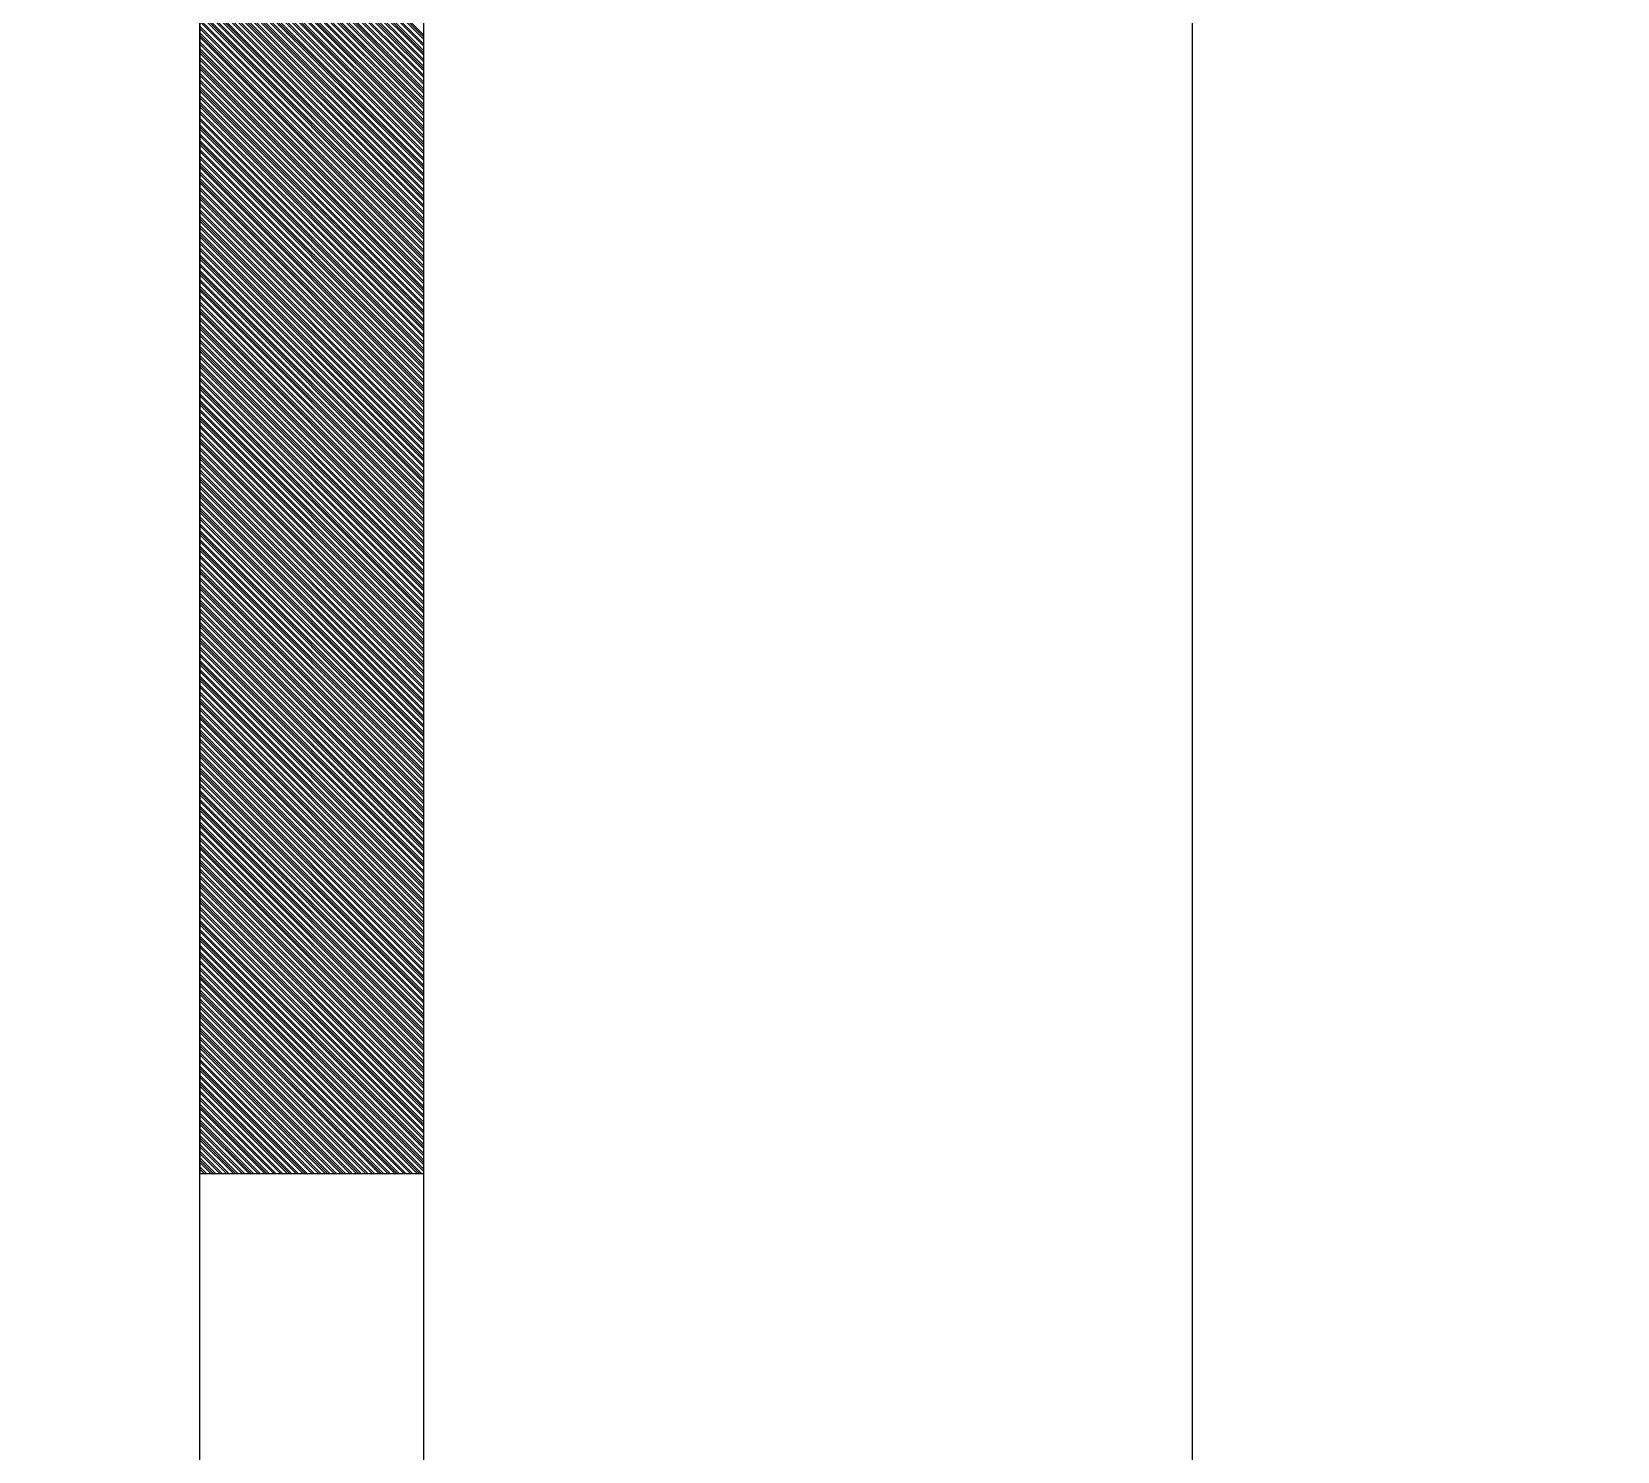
# Model space of a CAD drawing. Extents: x 748454 to 749044, y 4315881 to 4316908.
# Drawn here: x 748692.92 to 748699.99, y 4316809.77 to 4316816.11 of the extents above; entities that cross this region are included whole.
import ezdxf

# ---------------------------------------------------------------- set-up
doc = ezdxf.new("R2010")
doc.units = 0
doc.layers.get('0').update_dxf_attribs({"linetype": 'CONTINUOUS'})

msp = doc.modelspace()

# ---------------------------------------------------------------- linework, layer by layer
at = {"color": 0, "linetype": 'CONTINUOUS'}
for p, q in [((748693.67, 4316781.01), (748693.67, 4316881.01)), ((748693.67, 4316781.01), (748693.67, 4316881.01)), ((748694.67, 4316781.01), (748694.67, 4316881.01)), ((748694.67, 4316781.01), (748694.67, 4316881.01)), ((748694.67, 4316816.09), (748693.67, 4316817.09)), ((748694.67, 4316816.09), (748693.67, 4316817.09)), ((748694.67, 4316816.08), (748693.67, 4316817.08)), ((748694.67, 4316816.08), (748693.67, 4316817.08)), ((748694.67, 4316816.07), (748693.67, 4316817.07)), ((748694.67, 4316816.07), (748693.67, 4316817.07)), ((748694.67, 4316816.05), (748693.67, 4316817.05)), ((748694.67, 4316816.05), (748693.67, 4316817.05)), ((748694.67, 4316816.04), (748693.67, 4316817.04)), ((748694.67, 4316816.04), (748693.67, 4316817.04)), ((748694.67, 4316816.02), (748693.67, 4316817.02)), ((748694.67, 4316816.02), (748693.67, 4316817.02)), ((748694.67, 4316816.01), (748693.67, 4316817.01)), ((748694.67, 4316816.01), (748693.67, 4316817.01)), ((748694.67, 4316816), (748693.67, 4316817)), ((748694.67, 4316816), (748693.67, 4316817)), ((748694.67, 4316815.98), (748693.67, 4316816.98)), ((748694.67, 4316815.98), (748693.67, 4316816.98)), ((748694.67, 4316815.97), (748693.67, 4316816.97)), ((748694.67, 4316815.97), (748693.67, 4316816.97)), ((748694.67, 4316815.95), (748693.67, 4316816.95)), ((748694.67, 4316815.95), (748693.67, 4316816.95)), ((748694.67, 4316815.94), (748693.67, 4316816.94)), ((748694.67, 4316815.94), (748693.67, 4316816.94)), ((748694.67, 4316815.93), (748693.67, 4316816.93)), ((748694.67, 4316815.93), (748693.67, 4316816.93)), ((748694.67, 4316815.91), (748693.67, 4316816.91)), ((748694.67, 4316815.91), (748693.67, 4316816.91)), ((748694.67, 4316815.9), (748693.67, 4316816.9)), ((748694.67, 4316815.9), (748693.67, 4316816.9)), ((748694.67, 4316815.88), (748693.67, 4316816.88)), ((748694.67, 4316815.88), (748693.67, 4316816.88)), ((748694.67, 4316815.87), (748693.67, 4316816.87)), ((748694.67, 4316815.87), (748693.67, 4316816.87)), ((748694.67, 4316815.85), (748693.67, 4316816.85)), ((748694.67, 4316815.85), (748693.67, 4316816.85)), ((748694.67, 4316815.84), (748693.67, 4316816.84)), ((748694.67, 4316815.84), (748693.67, 4316816.84)), ((748694.67, 4316815.83), (748693.67, 4316816.83)), ((748694.67, 4316815.83), (748693.67, 4316816.83)), ((748694.67, 4316815.81), (748693.67, 4316816.81)), ((748694.67, 4316815.81), (748693.67, 4316816.81)), ((748694.67, 4316815.8), (748693.67, 4316816.8)), ((748694.67, 4316815.8), (748693.67, 4316816.8)), ((748694.67, 4316815.78), (748693.67, 4316816.78)), ((748694.67, 4316815.78), (748693.67, 4316816.78)), ((748694.67, 4316815.77), (748693.67, 4316816.77)), ((748694.67, 4316815.77), (748693.67, 4316816.77)), ((748694.67, 4316815.76), (748693.67, 4316816.76)), ((748694.67, 4316815.76), (748693.67, 4316816.76)), ((748694.67, 4316815.74), (748693.67, 4316816.74)), ((748694.67, 4316815.74), (748693.67, 4316816.74)), ((748694.67, 4316815.73), (748693.67, 4316816.73)), ((748694.67, 4316815.73), (748693.67, 4316816.73)), ((748694.67, 4316815.71), (748693.67, 4316816.71)), ((748694.67, 4316815.71), (748693.67, 4316816.71)), ((748694.67, 4316815.7), (748693.67, 4316816.7)), ((748694.67, 4316815.7), (748693.67, 4316816.7)), ((748694.67, 4316815.68), (748693.67, 4316816.68)), ((748694.67, 4316815.68), (748693.67, 4316816.68)), ((748694.67, 4316815.67), (748693.67, 4316816.67)), ((748694.67, 4316815.67), (748693.67, 4316816.67)), ((748694.67, 4316815.66), (748693.67, 4316816.66)), ((748694.67, 4316815.66), (748693.67, 4316816.66)), ((748694.67, 4316815.64), (748693.67, 4316816.64)), ((748694.67, 4316815.64), (748693.67, 4316816.64)), ((748694.67, 4316815.63), (748693.67, 4316816.63)), ((748694.67, 4316815.63), (748693.67, 4316816.63)), ((748694.67, 4316815.61), (748693.67, 4316816.61)), ((748694.67, 4316815.61), (748693.67, 4316816.61)), ((748694.67, 4316815.6), (748693.67, 4316816.6)), ((748694.67, 4316815.6), (748693.67, 4316816.6)), ((748694.67, 4316815.59), (748693.67, 4316816.59)), ((748694.67, 4316815.59), (748693.67, 4316816.59)), ((748694.67, 4316815.57), (748693.67, 4316816.57)), ((748694.67, 4316815.57), (748693.67, 4316816.57)), ((748694.67, 4316815.56), (748693.67, 4316816.56)), ((748694.67, 4316815.56), (748693.67, 4316816.56)), ((748694.67, 4316815.54), (748693.67, 4316816.54)), ((748694.67, 4316815.54), (748693.67, 4316816.54)), ((748694.67, 4316815.53), (748693.67, 4316816.53)), ((748694.67, 4316815.53), (748693.67, 4316816.53)), ((748694.67, 4316815.51), (748693.67, 4316816.51)), ((748694.67, 4316815.51), (748693.67, 4316816.51)), ((748694.67, 4316815.5), (748693.67, 4316816.5)), ((748694.67, 4316815.5), (748693.67, 4316816.5)), ((748694.67, 4316815.49), (748693.67, 4316816.49)), ((748694.67, 4316815.49), (748693.67, 4316816.49)), ((748694.67, 4316815.47), (748693.67, 4316816.47)), ((748694.67, 4316815.47), (748693.67, 4316816.47)), ((748694.67, 4316815.46), (748693.67, 4316816.46)), ((748694.67, 4316815.46), (748693.67, 4316816.46)), ((748694.67, 4316815.44), (748693.67, 4316816.44)), ((748694.67, 4316815.44), (748693.67, 4316816.44)), ((748694.67, 4316815.43), (748693.67, 4316816.43)), ((748694.67, 4316815.43), (748693.67, 4316816.43)), ((748694.67, 4316815.42), (748693.67, 4316816.42)), ((748694.67, 4316815.42), (748693.67, 4316816.42)), ((748694.67, 4316815.4), (748693.67, 4316816.4)), ((748694.67, 4316815.4), (748693.67, 4316816.4)), ((748694.67, 4316815.39), (748693.67, 4316816.39)), ((748694.67, 4316815.39), (748693.67, 4316816.39)), ((748694.67, 4316815.37), (748693.67, 4316816.37)), ((748694.67, 4316815.37), (748693.67, 4316816.37)), ((748694.67, 4316815.36), (748693.67, 4316816.36)), ((748694.67, 4316815.36), (748693.67, 4316816.36)), ((748694.67, 4316815.35), (748693.67, 4316816.35)), ((748694.67, 4316815.35), (748693.67, 4316816.35)), ((748694.67, 4316815.33), (748693.67, 4316816.33)), ((748694.67, 4316815.33), (748693.67, 4316816.33)), ((748694.67, 4316815.32), (748693.67, 4316816.32)), ((748694.67, 4316815.32), (748693.67, 4316816.32)), ((748694.67, 4316815.3), (748693.67, 4316816.3)), ((748694.67, 4316815.3), (748693.67, 4316816.3)), ((748694.67, 4316815.29), (748693.67, 4316816.29)), ((748694.67, 4316815.29), (748693.67, 4316816.29)), ((748694.67, 4316815.27), (748693.67, 4316816.27)), ((748694.67, 4316815.27), (748693.67, 4316816.27)), ((748694.67, 4316815.26), (748693.67, 4316816.26)), ((748694.67, 4316815.26), (748693.67, 4316816.26)), ((748694.67, 4316815.25), (748693.67, 4316816.25)), ((748694.67, 4316815.25), (748693.67, 4316816.25)), ((748694.67, 4316815.23), (748693.67, 4316816.23)), ((748694.67, 4316815.23), (748693.67, 4316816.23)), ((748694.67, 4316815.22), (748693.67, 4316816.22)), ((748694.67, 4316815.22), (748693.67, 4316816.22)), ((748694.67, 4316815.2), (748693.67, 4316816.2)), ((748694.67, 4316815.2), (748693.67, 4316816.2)), ((748694.67, 4316815.19), (748693.67, 4316816.19)), ((748694.67, 4316815.19), (748693.67, 4316816.19)), ((748694.67, 4316815.18), (748693.67, 4316816.18)), ((748694.67, 4316815.18), (748693.67, 4316816.18)), ((748694.67, 4316815.16), (748693.67, 4316816.16)), ((748694.67, 4316815.16), (748693.67, 4316816.16)), ((748694.67, 4316815.15), (748693.67, 4316816.15)), ((748694.67, 4316815.15), (748693.67, 4316816.15)), ((748694.67, 4316815.13), (748693.67, 4316816.13)), ((748694.67, 4316815.13), (748693.67, 4316816.13)), ((748694.67, 4316815.12), (748693.67, 4316816.12)), ((748694.67, 4316815.12), (748693.67, 4316816.12)), ((748694.67, 4316815.1), (748693.67, 4316816.1)), ((748694.67, 4316815.1), (748693.67, 4316816.1)), ((748694.67, 4316815.09), (748693.67, 4316816.09)), ((748694.67, 4316815.09), (748693.67, 4316816.09)), ((748694.67, 4316815.08), (748693.67, 4316816.08)), ((748694.67, 4316815.08), (748693.67, 4316816.08)), ((748694.67, 4316815.06), (748693.67, 4316816.06)), ((748694.67, 4316815.06), (748693.67, 4316816.06)), ((748694.67, 4316815.05), (748693.67, 4316816.05)), ((748694.67, 4316815.05), (748693.67, 4316816.05)), ((748694.67, 4316815.03), (748693.67, 4316816.03)), ((748694.67, 4316815.03), (748693.67, 4316816.03)), ((748694.67, 4316815.02), (748693.67, 4316816.02)), ((748694.67, 4316815.02), (748693.67, 4316816.02)), ((748694.67, 4316815.01), (748693.67, 4316816.01)), ((748694.67, 4316815.01), (748693.67, 4316816.01)), ((748694.67, 4316814.99), (748693.67, 4316815.99)), ((748694.67, 4316814.99), (748693.67, 4316815.99)), ((748694.67, 4316814.98), (748693.67, 4316815.98)), ((748694.67, 4316814.98), (748693.67, 4316815.98)), ((748694.67, 4316814.96), (748693.67, 4316815.96)), ((748694.67, 4316814.96), (748693.67, 4316815.96)), ((748694.67, 4316814.95), (748693.67, 4316815.95)), ((748694.67, 4316814.95), (748693.67, 4316815.95)), ((748694.67, 4316814.94), (748693.67, 4316815.94)), ((748694.67, 4316814.94), (748693.67, 4316815.94)), ((748694.67, 4316814.92), (748693.67, 4316815.92)), ((748694.67, 4316814.92), (748693.67, 4316815.92)), ((748694.67, 4316814.91), (748693.67, 4316815.91)), ((748694.67, 4316814.91), (748693.67, 4316815.91)), ((748694.67, 4316814.89), (748693.67, 4316815.89)), ((748694.67, 4316814.89), (748693.67, 4316815.89)), ((748694.67, 4316814.88), (748693.67, 4316815.88)), ((748694.67, 4316814.88), (748693.67, 4316815.88)), ((748694.67, 4316814.86), (748693.67, 4316815.86)), ((748694.67, 4316814.86), (748693.67, 4316815.86)), ((748694.67, 4316814.85), (748693.67, 4316815.85)), ((748694.67, 4316814.85), (748693.67, 4316815.85)), ((748694.67, 4316814.84), (748693.67, 4316815.84)), ((748694.67, 4316814.84), (748693.67, 4316815.84)), ((748694.67, 4316814.82), (748693.67, 4316815.82)), ((748694.67, 4316814.82), (748693.67, 4316815.82)), ((748694.67, 4316814.81), (748693.67, 4316815.81)), ((748694.67, 4316814.81), (748693.67, 4316815.81)), ((748694.67, 4316814.79), (748693.67, 4316815.79)), ((748694.67, 4316814.79), (748693.67, 4316815.79)), ((748694.67, 4316814.78), (748693.67, 4316815.78)), ((748694.67, 4316814.78), (748693.67, 4316815.78)), ((748694.67, 4316814.77), (748693.67, 4316815.77)), ((748694.67, 4316814.77), (748693.67, 4316815.77)), ((748694.67, 4316814.75), (748693.67, 4316815.75)), ((748694.67, 4316814.75), (748693.67, 4316815.75)), ((748694.67, 4316814.74), (748693.67, 4316815.74)), ((748694.67, 4316814.74), (748693.67, 4316815.74)), ((748694.67, 4316814.72), (748693.67, 4316815.72)), ((748694.67, 4316814.72), (748693.67, 4316815.72)), ((748694.67, 4316814.71), (748693.67, 4316815.71)), ((748694.67, 4316814.71), (748693.67, 4316815.71)), ((748694.67, 4316814.69), (748693.67, 4316815.69)), ((748694.67, 4316814.69), (748693.67, 4316815.69)), ((748694.67, 4316814.68), (748693.67, 4316815.68)), ((748694.67, 4316814.68), (748693.67, 4316815.68)), ((748694.67, 4316814.67), (748693.67, 4316815.67)), ((748694.67, 4316814.67), (748693.67, 4316815.67)), ((748694.67, 4316814.65), (748693.67, 4316815.65)), ((748694.67, 4316814.65), (748693.67, 4316815.65)), ((748694.67, 4316814.64), (748693.67, 4316815.64)), ((748694.67, 4316814.64), (748693.67, 4316815.64)), ((748694.67, 4316814.62), (748693.67, 4316815.62)), ((748694.67, 4316814.62), (748693.67, 4316815.62)), ((748694.67, 4316814.61), (748693.67, 4316815.61)), ((748694.67, 4316814.61), (748693.67, 4316815.61)), ((748694.67, 4316814.6), (748693.67, 4316815.6)), ((748694.67, 4316814.6), (748693.67, 4316815.6)), ((748694.67, 4316814.58), (748693.67, 4316815.58)), ((748694.67, 4316814.58), (748693.67, 4316815.58)), ((748694.67, 4316814.57), (748693.67, 4316815.57)), ((748694.67, 4316814.57), (748693.67, 4316815.57)), ((748694.67, 4316814.55), (748693.67, 4316815.55)), ((748694.67, 4316814.55), (748693.67, 4316815.55)), ((748694.67, 4316814.54), (748693.67, 4316815.54)), ((748694.67, 4316814.54), (748693.67, 4316815.54)), ((748694.67, 4316814.52), (748693.67, 4316815.52)), ((748694.67, 4316814.52), (748693.67, 4316815.52)), ((748694.67, 4316814.51), (748693.67, 4316815.51)), ((748694.67, 4316814.51), (748693.67, 4316815.51)), ((748694.67, 4316814.5), (748693.67, 4316815.5)), ((748694.67, 4316814.5), (748693.67, 4316815.5)), ((748694.67, 4316814.48), (748693.67, 4316815.48)), ((748694.67, 4316814.48), (748693.67, 4316815.48)), ((748694.67, 4316814.47), (748693.67, 4316815.47)), ((748694.67, 4316814.47), (748693.67, 4316815.47)), ((748694.67, 4316814.45), (748693.67, 4316815.45)), ((748694.67, 4316814.45), (748693.67, 4316815.45)), ((748694.67, 4316814.44), (748693.67, 4316815.44)), ((748694.67, 4316814.44), (748693.67, 4316815.44)), ((748694.67, 4316814.43), (748693.67, 4316815.43)), ((748694.67, 4316814.43), (748693.67, 4316815.43)), ((748694.67, 4316814.41), (748693.67, 4316815.41)), ((748694.67, 4316814.41), (748693.67, 4316815.41)), ((748694.67, 4316814.4), (748693.67, 4316815.4)), ((748694.67, 4316814.4), (748693.67, 4316815.4)), ((748694.67, 4316814.38), (748693.67, 4316815.38)), ((748694.67, 4316814.38), (748693.67, 4316815.38)), ((748694.67, 4316814.37), (748693.67, 4316815.37)), ((748694.67, 4316814.37), (748693.67, 4316815.37)), ((748694.67, 4316814.36), (748693.67, 4316815.36)), ((748694.67, 4316814.36), (748693.67, 4316815.36)), ((748694.67, 4316814.34), (748693.67, 4316815.34)), ((748694.67, 4316814.34), (748693.67, 4316815.34)), ((748694.67, 4316814.33), (748693.67, 4316815.33)), ((748694.67, 4316814.33), (748693.67, 4316815.33)), ((748694.67, 4316814.31), (748693.67, 4316815.31)), ((748694.67, 4316814.31), (748693.67, 4316815.31)), ((748694.67, 4316814.3), (748693.67, 4316815.3)), ((748694.67, 4316814.3), (748693.67, 4316815.3)), ((748694.67, 4316814.28), (748693.67, 4316815.28)), ((748694.67, 4316814.28), (748693.67, 4316815.28)), ((748694.67, 4316814.27), (748693.67, 4316815.27)), ((748694.67, 4316814.27), (748693.67, 4316815.27)), ((748694.67, 4316814.26), (748693.67, 4316815.26)), ((748694.67, 4316814.26), (748693.67, 4316815.26)), ((748694.67, 4316814.24), (748693.67, 4316815.24)), ((748694.67, 4316814.24), (748693.67, 4316815.24)), ((748694.67, 4316814.23), (748693.67, 4316815.23)), ((748694.67, 4316814.23), (748693.67, 4316815.23)), ((748694.67, 4316814.21), (748693.67, 4316815.21)), ((748694.67, 4316814.21), (748693.67, 4316815.21)), ((748694.67, 4316814.2), (748693.67, 4316815.2)), ((748694.67, 4316814.2), (748693.67, 4316815.2)), ((748694.67, 4316814.19), (748693.67, 4316815.19)), ((748694.67, 4316814.19), (748693.67, 4316815.19)), ((748694.67, 4316814.17), (748693.67, 4316815.17)), ((748694.67, 4316814.17), (748693.67, 4316815.17)), ((748694.67, 4316814.16), (748693.67, 4316815.16)), ((748694.67, 4316814.16), (748693.67, 4316815.16)), ((748694.67, 4316814.14), (748693.67, 4316815.14)), ((748694.67, 4316814.14), (748693.67, 4316815.14)), ((748694.67, 4316814.13), (748693.67, 4316815.13)), ((748694.67, 4316814.13), (748693.67, 4316815.13)), ((748694.67, 4316814.11), (748693.67, 4316815.11)), ((748694.67, 4316814.11), (748693.67, 4316815.11)), ((748694.67, 4316814.1), (748693.67, 4316815.1)), ((748694.67, 4316814.1), (748693.67, 4316815.1)), ((748694.67, 4316814.09), (748693.67, 4316815.09)), ((748694.67, 4316814.09), (748693.67, 4316815.09)), ((748694.67, 4316814.07), (748693.67, 4316815.07)), ((748694.67, 4316814.07), (748693.67, 4316815.07)), ((748694.67, 4316814.06), (748693.67, 4316815.06)), ((748694.67, 4316814.06), (748693.67, 4316815.06)), ((748694.67, 4316814.04), (748693.67, 4316815.04)), ((748694.67, 4316814.04), (748693.67, 4316815.04)), ((748694.67, 4316814.03), (748693.67, 4316815.03)), ((748694.67, 4316814.03), (748693.67, 4316815.03)), ((748694.67, 4316814.02), (748693.67, 4316815.02)), ((748694.67, 4316814.02), (748693.67, 4316815.02)), ((748694.67, 4316814), (748693.67, 4316815)), ((748694.67, 4316814), (748693.67, 4316815)), ((748694.67, 4316813.99), (748693.67, 4316814.99)), ((748694.67, 4316813.99), (748693.67, 4316814.99)), ((748694.67, 4316813.97), (748693.67, 4316814.97)), ((748694.67, 4316813.97), (748693.67, 4316814.97)), ((748694.67, 4316813.96), (748693.67, 4316814.96)), ((748694.67, 4316813.96), (748693.67, 4316814.96)), ((748694.67, 4316813.95), (748693.67, 4316814.95)), ((748694.67, 4316813.95), (748693.67, 4316814.95)), ((748694.67, 4316813.93), (748693.67, 4316814.93)), ((748694.67, 4316813.93), (748693.67, 4316814.93)), ((748694.67, 4316813.92), (748693.67, 4316814.92)), ((748694.67, 4316813.92), (748693.67, 4316814.92)), ((748694.67, 4316813.9), (748693.67, 4316814.9)), ((748694.67, 4316813.9), (748693.67, 4316814.9)), ((748694.67, 4316813.89), (748693.67, 4316814.89)), ((748694.67, 4316813.89), (748693.67, 4316814.89)), ((748694.67, 4316813.87), (748693.67, 4316814.87)), ((748694.67, 4316813.87), (748693.67, 4316814.87)), ((748694.67, 4316813.86), (748693.67, 4316814.86)), ((748694.67, 4316813.86), (748693.67, 4316814.86)), ((748694.67, 4316813.85), (748693.67, 4316814.85)), ((748694.67, 4316813.85), (748693.67, 4316814.85)), ((748694.67, 4316813.83), (748693.67, 4316814.83)), ((748694.67, 4316813.83), (748693.67, 4316814.83)), ((748694.67, 4316813.82), (748693.67, 4316814.82)), ((748694.67, 4316813.82), (748693.67, 4316814.82)), ((748694.67, 4316813.8), (748693.67, 4316814.8)), ((748694.67, 4316813.8), (748693.67, 4316814.8)), ((748694.67, 4316813.79), (748693.67, 4316814.79)), ((748694.67, 4316813.79), (748693.67, 4316814.79)), ((748694.67, 4316813.78), (748693.67, 4316814.78)), ((748694.67, 4316813.78), (748693.67, 4316814.78)), ((748694.67, 4316813.76), (748693.67, 4316814.76)), ((748694.67, 4316813.76), (748693.67, 4316814.76)), ((748694.67, 4316813.75), (748693.67, 4316814.75)), ((748694.67, 4316813.75), (748693.67, 4316814.75)), ((748694.67, 4316813.73), (748693.67, 4316814.73)), ((748694.67, 4316813.73), (748693.67, 4316814.73)), ((748694.67, 4316813.72), (748693.67, 4316814.72)), ((748694.67, 4316813.72), (748693.67, 4316814.72)), ((748694.67, 4316813.7), (748693.67, 4316814.7)), ((748694.67, 4316813.7), (748693.67, 4316814.7)), ((748694.67, 4316813.69), (748693.67, 4316814.69)), ((748694.67, 4316813.69), (748693.67, 4316814.69)), ((748694.67, 4316813.68), (748693.67, 4316814.68)), ((748694.67, 4316813.68), (748693.67, 4316814.68)), ((748694.67, 4316813.66), (748693.67, 4316814.66)), ((748694.67, 4316813.66), (748693.67, 4316814.66)), ((748694.67, 4316813.65), (748693.67, 4316814.65)), ((748694.67, 4316813.65), (748693.67, 4316814.65)), ((748694.67, 4316813.63), (748693.67, 4316814.63)), ((748694.67, 4316813.63), (748693.67, 4316814.63)), ((748694.67, 4316813.62), (748693.67, 4316814.62)), ((748694.67, 4316813.62), (748693.67, 4316814.62)), ((748694.67, 4316813.61), (748693.67, 4316814.61)), ((748694.67, 4316813.61), (748693.67, 4316814.61)), ((748694.67, 4316813.59), (748693.67, 4316814.59)), ((748694.67, 4316813.59), (748693.67, 4316814.59)), ((748694.67, 4316813.58), (748693.67, 4316814.58)), ((748694.67, 4316813.58), (748693.67, 4316814.58)), ((748694.67, 4316813.56), (748693.67, 4316814.56)), ((748694.67, 4316813.56), (748693.67, 4316814.56)), ((748694.67, 4316813.55), (748693.67, 4316814.55)), ((748694.67, 4316813.55), (748693.67, 4316814.55)), ((748694.67, 4316813.53), (748693.67, 4316814.53)), ((748694.67, 4316813.53), (748693.67, 4316814.53)), ((748694.67, 4316813.52), (748693.67, 4316814.52)), ((748694.67, 4316813.52), (748693.67, 4316814.52)), ((748694.67, 4316813.51), (748693.67, 4316814.51)), ((748694.67, 4316813.51), (748693.67, 4316814.51)), ((748694.67, 4316813.49), (748693.67, 4316814.49)), ((748694.67, 4316813.49), (748693.67, 4316814.49)), ((748694.67, 4316813.48), (748693.67, 4316814.48)), ((748694.67, 4316813.48), (748693.67, 4316814.48)), ((748694.67, 4316813.46), (748693.67, 4316814.46)), ((748694.67, 4316813.46), (748693.67, 4316814.46)), ((748694.67, 4316813.45), (748693.67, 4316814.45)), ((748694.67, 4316813.45), (748693.67, 4316814.45)), ((748694.67, 4316813.44), (748693.67, 4316814.44)), ((748694.67, 4316813.44), (748693.67, 4316814.44)), ((748694.67, 4316813.42), (748693.67, 4316814.42)), ((748694.67, 4316813.42), (748693.67, 4316814.42)), ((748694.67, 4316813.41), (748693.67, 4316814.41)), ((748694.67, 4316813.41), (748693.67, 4316814.41)), ((748694.67, 4316813.39), (748693.67, 4316814.39)), ((748694.67, 4316813.39), (748693.67, 4316814.39)), ((748694.67, 4316813.38), (748693.67, 4316814.38)), ((748694.67, 4316813.38), (748693.67, 4316814.38)), ((748694.67, 4316813.37), (748693.67, 4316814.37)), ((748694.67, 4316813.37), (748693.67, 4316814.37)), ((748694.67, 4316813.35), (748693.67, 4316814.35)), ((748694.67, 4316813.35), (748693.67, 4316814.35)), ((748694.67, 4316813.34), (748693.67, 4316814.34)), ((748694.67, 4316813.34), (748693.67, 4316814.34)), ((748694.67, 4316813.32), (748693.67, 4316814.32)), ((748694.67, 4316813.32), (748693.67, 4316814.32)), ((748694.67, 4316813.31), (748693.67, 4316814.31)), ((748694.67, 4316813.31), (748693.67, 4316814.31)), ((748694.67, 4316813.29), (748693.67, 4316814.29)), ((748694.67, 4316813.29), (748693.67, 4316814.29)), ((748694.67, 4316813.28), (748693.67, 4316814.28)), ((748694.67, 4316813.28), (748693.67, 4316814.28)), ((748694.67, 4316813.27), (748693.67, 4316814.27)), ((748694.67, 4316813.27), (748693.67, 4316814.27)), ((748694.67, 4316813.25), (748693.67, 4316814.25)), ((748694.67, 4316813.25), (748693.67, 4316814.25)), ((748694.67, 4316813.24), (748693.67, 4316814.24)), ((748694.67, 4316813.24), (748693.67, 4316814.24)), ((748694.67, 4316813.22), (748693.67, 4316814.22)), ((748694.67, 4316813.22), (748693.67, 4316814.22)), ((748694.67, 4316813.21), (748693.67, 4316814.21)), ((748694.67, 4316813.21), (748693.67, 4316814.21)), ((748694.67, 4316813.2), (748693.67, 4316814.2)), ((748694.67, 4316813.2), (748693.67, 4316814.2)), ((748694.67, 4316813.18), (748693.67, 4316814.18)), ((748694.67, 4316813.18), (748693.67, 4316814.18)), ((748694.67, 4316813.17), (748693.67, 4316814.17)), ((748694.67, 4316813.17), (748693.67, 4316814.17)), ((748694.67, 4316813.15), (748693.67, 4316814.15)), ((748694.67, 4316813.15), (748693.67, 4316814.15)), ((748694.67, 4316813.14), (748693.67, 4316814.14)), ((748694.67, 4316813.14), (748693.67, 4316814.14)), ((748694.67, 4316813.12), (748693.67, 4316814.12)), ((748694.67, 4316813.12), (748693.67, 4316814.12)), ((748694.67, 4316813.11), (748693.67, 4316814.11)), ((748694.67, 4316813.11), (748693.67, 4316814.11)), ((748694.67, 4316813.1), (748693.67, 4316814.1)), ((748694.67, 4316813.1), (748693.67, 4316814.1)), ((748694.67, 4316813.08), (748693.67, 4316814.08)), ((748694.67, 4316813.08), (748693.67, 4316814.08)), ((748694.67, 4316813.07), (748693.67, 4316814.07)), ((748694.67, 4316813.07), (748693.67, 4316814.07)), ((748694.67, 4316813.05), (748693.67, 4316814.05)), ((748694.67, 4316813.05), (748693.67, 4316814.05)), ((748694.67, 4316813.04), (748693.67, 4316814.04)), ((748694.67, 4316813.04), (748693.67, 4316814.04)), ((748694.67, 4316813.03), (748693.67, 4316814.03)), ((748694.67, 4316813.03), (748693.67, 4316814.03)), ((748694.67, 4316813.01), (748693.67, 4316814.01)), ((748694.67, 4316813.01), (748693.67, 4316814.01)), ((748694.67, 4316813), (748693.67, 4316814)), ((748694.67, 4316813), (748693.67, 4316814)), ((748694.67, 4316812.98), (748693.67, 4316813.98)), ((748694.67, 4316812.98), (748693.67, 4316813.98)), ((748694.67, 4316812.97), (748693.67, 4316813.97)), ((748694.67, 4316812.97), (748693.67, 4316813.97)), ((748694.67, 4316812.96), (748693.67, 4316813.96)), ((748694.67, 4316812.96), (748693.67, 4316813.96)), ((748694.67, 4316812.94), (748693.67, 4316813.94)), ((748694.67, 4316812.94), (748693.67, 4316813.94)), ((748694.67, 4316812.93), (748693.67, 4316813.93)), ((748694.67, 4316812.93), (748693.67, 4316813.93)), ((748694.67, 4316812.91), (748693.67, 4316813.91)), ((748694.67, 4316812.91), (748693.67, 4316813.91)), ((748694.67, 4316812.9), (748693.67, 4316813.9)), ((748694.67, 4316812.9), (748693.67, 4316813.9)), ((748694.67, 4316812.88), (748693.67, 4316813.88)), ((748694.67, 4316812.88), (748693.67, 4316813.88)), ((748694.67, 4316812.87), (748693.67, 4316813.87)), ((748694.67, 4316812.87), (748693.67, 4316813.87)), ((748694.67, 4316812.86), (748693.67, 4316813.86)), ((748694.67, 4316812.86), (748693.67, 4316813.86)), ((748694.67, 4316812.84), (748693.67, 4316813.84)), ((748694.67, 4316812.84), (748693.67, 4316813.84)), ((748694.67, 4316812.83), (748693.67, 4316813.83)), ((748694.67, 4316812.83), (748693.67, 4316813.83)), ((748694.67, 4316812.81), (748693.67, 4316813.81)), ((748694.67, 4316812.81), (748693.67, 4316813.81)), ((748694.67, 4316812.8), (748693.67, 4316813.8)), ((748694.67, 4316812.8), (748693.67, 4316813.8)), ((748694.67, 4316812.79), (748693.67, 4316813.79)), ((748694.67, 4316812.79), (748693.67, 4316813.79)), ((748694.67, 4316812.77), (748693.67, 4316813.77)), ((748694.67, 4316812.77), (748693.67, 4316813.77)), ((748694.67, 4316812.76), (748693.67, 4316813.76)), ((748694.67, 4316812.76), (748693.67, 4316813.76)), ((748694.67, 4316812.74), (748693.67, 4316813.74)), ((748694.67, 4316812.74), (748693.67, 4316813.74)), ((748694.67, 4316812.73), (748693.67, 4316813.73)), ((748694.67, 4316812.73), (748693.67, 4316813.73)), ((748694.67, 4316812.71), (748693.67, 4316813.71)), ((748694.67, 4316812.71), (748693.67, 4316813.71)), ((748694.67, 4316812.7), (748693.67, 4316813.7)), ((748694.67, 4316812.7), (748693.67, 4316813.7)), ((748694.67, 4316812.69), (748693.67, 4316813.69)), ((748694.67, 4316812.69), (748693.67, 4316813.69)), ((748694.67, 4316812.67), (748693.67, 4316813.67)), ((748694.67, 4316812.67), (748693.67, 4316813.67)), ((748694.67, 4316812.66), (748693.67, 4316813.66)), ((748694.67, 4316812.66), (748693.67, 4316813.66)), ((748694.67, 4316812.64), (748693.67, 4316813.64)), ((748694.67, 4316812.64), (748693.67, 4316813.64)), ((748694.67, 4316812.63), (748693.67, 4316813.63)), ((748694.67, 4316812.63), (748693.67, 4316813.63)), ((748694.67, 4316812.62), (748693.67, 4316813.62)), ((748694.67, 4316812.62), (748693.67, 4316813.62)), ((748694.67, 4316812.6), (748693.67, 4316813.6)), ((748694.67, 4316812.6), (748693.67, 4316813.6)), ((748694.67, 4316812.59), (748693.67, 4316813.59)), ((748694.67, 4316812.59), (748693.67, 4316813.59)), ((748694.67, 4316812.57), (748693.67, 4316813.57)), ((748694.67, 4316812.57), (748693.67, 4316813.57)), ((748694.67, 4316812.56), (748693.67, 4316813.56)), ((748694.67, 4316812.56), (748693.67, 4316813.56)), ((748694.67, 4316812.55), (748693.67, 4316813.55)), ((748694.67, 4316812.55), (748693.67, 4316813.55)), ((748694.67, 4316812.53), (748693.67, 4316813.53)), ((748694.67, 4316812.53), (748693.67, 4316813.53)), ((748694.67, 4316812.52), (748693.67, 4316813.52)), ((748694.67, 4316812.52), (748693.67, 4316813.52)), ((748694.67, 4316812.5), (748693.67, 4316813.5)), ((748694.67, 4316812.5), (748693.67, 4316813.5)), ((748694.67, 4316812.49), (748693.67, 4316813.49)), ((748694.67, 4316812.49), (748693.67, 4316813.49)), ((748694.67, 4316812.47), (748693.67, 4316813.47)), ((748694.67, 4316812.47), (748693.67, 4316813.47)), ((748694.67, 4316812.46), (748693.67, 4316813.46)), ((748694.67, 4316812.46), (748693.67, 4316813.46)), ((748694.67, 4316812.45), (748693.67, 4316813.45)), ((748694.67, 4316812.45), (748693.67, 4316813.45)), ((748694.67, 4316812.43), (748693.67, 4316813.43)), ((748694.67, 4316812.43), (748693.67, 4316813.43)), ((748694.67, 4316812.42), (748693.67, 4316813.42)), ((748694.67, 4316812.42), (748693.67, 4316813.42)), ((748694.67, 4316812.4), (748693.67, 4316813.4)), ((748694.67, 4316812.4), (748693.67, 4316813.4)), ((748694.67, 4316812.39), (748693.67, 4316813.39)), ((748694.67, 4316812.39), (748693.67, 4316813.39)), ((748694.67, 4316812.38), (748693.67, 4316813.38)), ((748694.67, 4316812.38), (748693.67, 4316813.38)), ((748694.67, 4316812.36), (748693.67, 4316813.36)), ((748694.67, 4316812.36), (748693.67, 4316813.36)), ((748694.67, 4316812.35), (748693.67, 4316813.35)), ((748694.67, 4316812.35), (748693.67, 4316813.35)), ((748694.67, 4316812.33), (748693.67, 4316813.33)), ((748694.67, 4316812.33), (748693.67, 4316813.33)), ((748694.67, 4316812.32), (748693.67, 4316813.32)), ((748694.67, 4316812.32), (748693.67, 4316813.32)), ((748694.67, 4316812.3), (748693.67, 4316813.3)), ((748694.67, 4316812.3), (748693.67, 4316813.3)), ((748694.67, 4316812.29), (748693.67, 4316813.29)), ((748694.67, 4316812.29), (748693.67, 4316813.29)), ((748694.67, 4316812.28), (748693.67, 4316813.28)), ((748694.67, 4316812.28), (748693.67, 4316813.28)), ((748694.67, 4316812.26), (748693.67, 4316813.26)), ((748694.67, 4316812.26), (748693.67, 4316813.26)), ((748694.67, 4316812.25), (748693.67, 4316813.25)), ((748694.67, 4316812.25), (748693.67, 4316813.25)), ((748694.67, 4316812.23), (748693.67, 4316813.23)), ((748694.67, 4316812.23), (748693.67, 4316813.23)), ((748694.67, 4316812.22), (748693.67, 4316813.22)), ((748694.67, 4316812.22), (748693.67, 4316813.22)), ((748694.67, 4316812.21), (748693.67, 4316813.21)), ((748694.67, 4316812.21), (748693.67, 4316813.21)), ((748694.67, 4316812.19), (748693.67, 4316813.19)), ((748694.67, 4316812.19), (748693.67, 4316813.19)), ((748694.67, 4316812.18), (748693.67, 4316813.18)), ((748694.67, 4316812.18), (748693.67, 4316813.18)), ((748694.67, 4316812.16), (748693.67, 4316813.16)), ((748694.67, 4316812.16), (748693.67, 4316813.16)), ((748694.67, 4316812.15), (748693.67, 4316813.15)), ((748694.67, 4316812.15), (748693.67, 4316813.15)), ((748694.67, 4316812.13), (748693.67, 4316813.13)), ((748694.67, 4316812.13), (748693.67, 4316813.13)), ((748694.67, 4316812.12), (748693.67, 4316813.12)), ((748694.67, 4316812.12), (748693.67, 4316813.12)), ((748694.67, 4316812.11), (748693.67, 4316813.11)), ((748694.67, 4316812.11), (748693.67, 4316813.11)), ((748694.67, 4316812.09), (748693.67, 4316813.09)), ((748694.67, 4316812.09), (748693.67, 4316813.09)), ((748694.67, 4316812.08), (748693.67, 4316813.08)), ((748694.67, 4316812.08), (748693.67, 4316813.08)), ((748694.67, 4316812.06), (748693.67, 4316813.06)), ((748694.67, 4316812.06), (748693.67, 4316813.06)), ((748694.67, 4316812.05), (748693.67, 4316813.05)), ((748694.67, 4316812.05), (748693.67, 4316813.05)), ((748694.67, 4316812.04), (748693.67, 4316813.04)), ((748694.67, 4316812.04), (748693.67, 4316813.04)), ((748694.67, 4316812.02), (748693.67, 4316813.02)), ((748694.67, 4316812.02), (748693.67, 4316813.02)), ((748694.67, 4316812.01), (748693.67, 4316813.01)), ((748694.67, 4316812.01), (748693.67, 4316813.01)), ((748694.67, 4316811.99), (748693.67, 4316812.99)), ((748694.67, 4316811.99), (748693.67, 4316812.99)), ((748694.67, 4316811.98), (748693.67, 4316812.98)), ((748694.67, 4316811.98), (748693.67, 4316812.98)), ((748694.67, 4316811.97), (748693.67, 4316812.97)), ((748694.67, 4316811.97), (748693.67, 4316812.97)), ((748694.67, 4316811.95), (748693.67, 4316812.95)), ((748694.67, 4316811.95), (748693.67, 4316812.95)), ((748694.67, 4316811.94), (748693.67, 4316812.94)), ((748694.67, 4316811.94), (748693.67, 4316812.94)), ((748694.67, 4316811.92), (748693.67, 4316812.92)), ((748694.67, 4316811.92), (748693.67, 4316812.92)), ((748694.67, 4316811.91), (748693.67, 4316812.91)), ((748694.67, 4316811.91), (748693.67, 4316812.91)), ((748694.67, 4316811.89), (748693.67, 4316812.89)), ((748694.67, 4316811.89), (748693.67, 4316812.89)), ((748694.67, 4316811.88), (748693.67, 4316812.88)), ((748694.67, 4316811.88), (748693.67, 4316812.88)), ((748694.67, 4316811.87), (748693.67, 4316812.87)), ((748694.67, 4316811.87), (748693.67, 4316812.87)), ((748694.67, 4316811.85), (748693.67, 4316812.85)), ((748694.67, 4316811.85), (748693.67, 4316812.85)), ((748694.67, 4316811.84), (748693.67, 4316812.84)), ((748694.67, 4316811.84), (748693.67, 4316812.84)), ((748694.67, 4316811.82), (748693.67, 4316812.82)), ((748694.67, 4316811.82), (748693.67, 4316812.82)), ((748694.67, 4316811.81), (748693.67, 4316812.81)), ((748694.67, 4316811.81), (748693.67, 4316812.81)), ((748694.67, 4316811.8), (748693.67, 4316812.8)), ((748694.67, 4316811.8), (748693.67, 4316812.8)), ((748694.67, 4316811.78), (748693.67, 4316812.78)), ((748694.67, 4316811.78), (748693.67, 4316812.78)), ((748694.67, 4316811.77), (748693.67, 4316812.77)), ((748694.67, 4316811.77), (748693.67, 4316812.77)), ((748694.67, 4316811.75), (748693.67, 4316812.75)), ((748694.67, 4316811.75), (748693.67, 4316812.75)), ((748694.67, 4316811.74), (748693.67, 4316812.74)), ((748694.67, 4316811.74), (748693.67, 4316812.74)), ((748694.67, 4316811.72), (748693.67, 4316812.72)), ((748694.67, 4316811.72), (748693.67, 4316812.72)), ((748694.67, 4316811.71), (748693.67, 4316812.71)), ((748694.67, 4316811.71), (748693.67, 4316812.71)), ((748694.67, 4316811.7), (748693.67, 4316812.7)), ((748694.67, 4316811.7), (748693.67, 4316812.7)), ((748694.67, 4316811.68), (748693.67, 4316812.68)), ((748694.67, 4316811.68), (748693.67, 4316812.68)), ((748694.67, 4316811.67), (748693.67, 4316812.67)), ((748694.67, 4316811.67), (748693.67, 4316812.67)), ((748694.67, 4316811.65), (748693.67, 4316812.65)), ((748694.67, 4316811.65), (748693.67, 4316812.65)), ((748694.67, 4316811.64), (748693.67, 4316812.64)), ((748694.67, 4316811.64), (748693.67, 4316812.64)), ((748694.67, 4316811.63), (748693.67, 4316812.63)), ((748694.67, 4316811.63), (748693.67, 4316812.63)), ((748694.67, 4316811.61), (748693.67, 4316812.61)), ((748694.67, 4316811.61), (748693.67, 4316812.61)), ((748694.67, 4316811.6), (748693.67, 4316812.6)), ((748694.67, 4316811.6), (748693.67, 4316812.6)), ((748694.67, 4316811.58), (748693.67, 4316812.58)), ((748694.67, 4316811.58), (748693.67, 4316812.58)), ((748694.67, 4316811.57), (748693.67, 4316812.57)), ((748694.67, 4316811.57), (748693.67, 4316812.57)), ((748694.67, 4316811.56), (748693.67, 4316812.56)), ((748694.67, 4316811.56), (748693.67, 4316812.56)), ((748694.67, 4316811.54), (748693.67, 4316812.54)), ((748694.67, 4316811.54), (748693.67, 4316812.54)), ((748694.67, 4316811.53), (748693.67, 4316812.53)), ((748694.67, 4316811.53), (748693.67, 4316812.53)), ((748694.67, 4316811.51), (748693.67, 4316812.51)), ((748694.67, 4316811.51), (748693.67, 4316812.51)), ((748694.67, 4316811.5), (748693.67, 4316812.5)), ((748694.67, 4316811.5), (748693.67, 4316812.5)), ((748694.67, 4316811.48), (748693.67, 4316812.48)), ((748694.67, 4316811.48), (748693.67, 4316812.48)), ((748694.67, 4316811.47), (748693.67, 4316812.47)), ((748694.67, 4316811.47), (748693.67, 4316812.47)), ((748694.67, 4316811.46), (748693.67, 4316812.46)), ((748694.67, 4316811.46), (748693.67, 4316812.46)), ((748694.67, 4316811.44), (748693.67, 4316812.44)), ((748694.67, 4316811.44), (748693.67, 4316812.44)), ((748694.67, 4316811.43), (748693.67, 4316812.43)), ((748694.67, 4316811.43), (748693.67, 4316812.43)), ((748694.67, 4316811.41), (748693.67, 4316812.41)), ((748694.67, 4316811.41), (748693.67, 4316812.41)), ((748694.67, 4316811.4), (748693.67, 4316812.4)), ((748694.67, 4316811.4), (748693.67, 4316812.4)), ((748694.67, 4316811.39), (748693.67, 4316812.39)), ((748694.67, 4316811.39), (748693.67, 4316812.39)), ((748694.67, 4316811.37), (748693.67, 4316812.37)), ((748694.67, 4316811.37), (748693.67, 4316812.37)), ((748694.67, 4316811.36), (748693.67, 4316812.36)), ((748694.67, 4316811.36), (748693.67, 4316812.36)), ((748694.67, 4316811.34), (748693.67, 4316812.34)), ((748694.67, 4316811.34), (748693.67, 4316812.34)), ((748694.67, 4316811.33), (748693.67, 4316812.33)), ((748694.67, 4316811.33), (748693.67, 4316812.33)), ((748694.67, 4316811.31), (748693.67, 4316812.31)), ((748694.67, 4316811.31), (748693.67, 4316812.31)), ((748694.67, 4316811.3), (748693.67, 4316812.3)), ((748694.67, 4316811.3), (748693.67, 4316812.3)), ((748694.67, 4316811.29), (748693.67, 4316812.29)), ((748694.67, 4316811.29), (748693.67, 4316812.29)), ((748694.67, 4316811.27), (748693.67, 4316812.27)), ((748694.67, 4316811.27), (748693.67, 4316812.27)), ((748694.67, 4316811.26), (748693.67, 4316812.26)), ((748694.67, 4316811.26), (748693.67, 4316812.26)), ((748694.67, 4316811.24), (748693.67, 4316812.24)), ((748694.67, 4316811.24), (748693.67, 4316812.24)), ((748694.67, 4316811.23), (748693.67, 4316812.23)), ((748694.67, 4316811.23), (748693.67, 4316812.23)), ((748694.67, 4316811.22), (748693.67, 4316812.22)), ((748694.67, 4316811.22), (748693.67, 4316812.22)), ((748694.67, 4316811.2), (748693.67, 4316812.2)), ((748694.67, 4316811.2), (748693.67, 4316812.2)), ((748694.67, 4316811.19), (748693.67, 4316812.19)), ((748694.67, 4316811.19), (748693.67, 4316812.19)), ((748694.67, 4316811.17), (748693.67, 4316812.17)), ((748694.67, 4316811.17), (748693.67, 4316812.17)), ((748694.67, 4316811.16), (748693.67, 4316812.16)), ((748694.67, 4316811.16), (748693.67, 4316812.16)), ((748694.67, 4316811.14), (748693.67, 4316812.14)), ((748694.67, 4316811.14), (748693.67, 4316812.14)), ((748694.67, 4316811.13), (748693.67, 4316812.13)), ((748694.67, 4316811.13), (748693.67, 4316812.13)), ((748694.67, 4316811.12), (748693.67, 4316812.12)), ((748694.67, 4316811.12), (748693.67, 4316812.12)), ((748694.67, 4316811.1), (748693.67, 4316812.1)), ((748694.67, 4316811.1), (748693.67, 4316812.1)), ((748694.67, 4316811.09), (748693.67, 4316812.09)), ((748694.67, 4316811.09), (748693.67, 4316812.09)), ((748694.67, 4316811.07), (748693.67, 4316812.07)), ((748694.67, 4316811.07), (748693.67, 4316812.07)), ((748694.67, 4316811.06), (748693.67, 4316812.06)), ((748694.67, 4316811.06), (748693.67, 4316812.06)), ((748694.67, 4316811.05), (748693.67, 4316812.05)), ((748694.67, 4316811.05), (748693.67, 4316812.05)), ((748694.67, 4316811.03), (748693.67, 4316812.03)), ((748694.67, 4316811.03), (748693.67, 4316812.03)), ((748694.67, 4316811.02), (748693.67, 4316812.02)), ((748694.67, 4316811.02), (748693.67, 4316812.02)), ((748694.66, 4316811.01), (748693.67, 4316812)), ((748694.66, 4316811.01), (748693.67, 4316812)), ((748694.65, 4316811.01), (748693.67, 4316811.99)), ((748694.65, 4316811.01), (748693.67, 4316811.99)), ((748694.64, 4316811.01), (748693.67, 4316811.98)), ((748694.64, 4316811.01), (748693.67, 4316811.98)), ((748694.62, 4316811.01), (748693.67, 4316811.96)), ((748694.62, 4316811.01), (748693.67, 4316811.96)), ((748694.61, 4316811.01), (748693.67, 4316811.95)), ((748694.61, 4316811.01), (748693.67, 4316811.95)), ((748694.59, 4316811.01), (748693.67, 4316811.93)), ((748694.59, 4316811.01), (748693.67, 4316811.93)), ((748694.58, 4316811.01), (748693.67, 4316811.92)), ((748694.58, 4316811.01), (748693.67, 4316811.92)), ((748694.56, 4316811.01), (748693.67, 4316811.9)), ((748694.56, 4316811.01), (748693.67, 4316811.9)), ((748694.55, 4316811.01), (748693.67, 4316811.89)), ((748694.55, 4316811.01), (748693.67, 4316811.89)), ((748694.54, 4316811.01), (748693.67, 4316811.88)), ((748694.54, 4316811.01), (748693.67, 4316811.88)), ((748694.52, 4316811.01), (748693.67, 4316811.86)), ((748694.52, 4316811.01), (748693.67, 4316811.86)), ((748694.51, 4316811.01), (748693.67, 4316811.85)), ((748694.51, 4316811.01), (748693.67, 4316811.85)), ((748694.49, 4316811.01), (748693.67, 4316811.83)), ((748694.49, 4316811.01), (748693.67, 4316811.83)), ((748694.48, 4316811.01), (748693.67, 4316811.82)), ((748694.48, 4316811.01), (748693.67, 4316811.82)), ((748694.47, 4316811.01), (748693.67, 4316811.81)), ((748694.47, 4316811.01), (748693.67, 4316811.81)), ((748694.45, 4316811.01), (748693.67, 4316811.79)), ((748694.45, 4316811.01), (748693.67, 4316811.79)), ((748694.44, 4316811.01), (748693.67, 4316811.78)), ((748694.44, 4316811.01), (748693.67, 4316811.78)), ((748694.42, 4316811.01), (748693.67, 4316811.76)), ((748694.42, 4316811.01), (748693.67, 4316811.76)), ((748694.41, 4316811.01), (748693.67, 4316811.75)), ((748694.41, 4316811.01), (748693.67, 4316811.75)), ((748694.39, 4316811.01), (748693.67, 4316811.73)), ((748694.39, 4316811.01), (748693.67, 4316811.73)), ((748694.38, 4316811.01), (748693.67, 4316811.72)), ((748694.38, 4316811.01), (748693.67, 4316811.72)), ((748694.37, 4316811.01), (748693.67, 4316811.71)), ((748694.37, 4316811.01), (748693.67, 4316811.71)), ((748694.35, 4316811.01), (748693.67, 4316811.69)), ((748694.35, 4316811.01), (748693.67, 4316811.69)), ((748694.34, 4316811.01), (748693.67, 4316811.68)), ((748694.34, 4316811.01), (748693.67, 4316811.68)), ((748694.32, 4316811.01), (748693.67, 4316811.66)), ((748694.32, 4316811.01), (748693.67, 4316811.66)), ((748694.31, 4316811.01), (748693.67, 4316811.65)), ((748694.31, 4316811.01), (748693.67, 4316811.65)), ((748694.3, 4316811.01), (748693.67, 4316811.64)), ((748694.3, 4316811.01), (748693.67, 4316811.64)), ((748694.28, 4316811.01), (748693.67, 4316811.62)), ((748694.28, 4316811.01), (748693.67, 4316811.62)), ((748694.27, 4316811.01), (748693.67, 4316811.61)), ((748694.27, 4316811.01), (748693.67, 4316811.61)), ((748694.25, 4316811.01), (748693.67, 4316811.59)), ((748694.25, 4316811.01), (748693.67, 4316811.59)), ((748694.24, 4316811.01), (748693.67, 4316811.58)), ((748694.24, 4316811.01), (748693.67, 4316811.58)), ((748694.23, 4316811.01), (748693.67, 4316811.57)), ((748694.23, 4316811.01), (748693.67, 4316811.57)), ((748694.21, 4316811.01), (748693.67, 4316811.55)), ((748694.21, 4316811.01), (748693.67, 4316811.55)), ((748694.2, 4316811.01), (748693.67, 4316811.54)), ((748694.2, 4316811.01), (748693.67, 4316811.54)), ((748694.18, 4316811.01), (748693.67, 4316811.52)), ((748694.18, 4316811.01), (748693.67, 4316811.52)), ((748694.17, 4316811.01), (748693.67, 4316811.51)), ((748694.17, 4316811.01), (748693.67, 4316811.51)), ((748694.15, 4316811.01), (748693.67, 4316811.49)), ((748694.15, 4316811.01), (748693.67, 4316811.49)), ((748694.14, 4316811.01), (748693.67, 4316811.48)), ((748694.14, 4316811.01), (748693.67, 4316811.48)), ((748694.13, 4316811.01), (748693.67, 4316811.47)), ((748694.13, 4316811.01), (748693.67, 4316811.47)), ((748694.11, 4316811.01), (748693.67, 4316811.45)), ((748694.11, 4316811.01), (748693.67, 4316811.45)), ((748694.1, 4316811.01), (748693.67, 4316811.44)), ((748694.1, 4316811.01), (748693.67, 4316811.44)), ((748694.08, 4316811.01), (748693.67, 4316811.42)), ((748694.08, 4316811.01), (748693.67, 4316811.42)), ((748694.07, 4316811.01), (748693.67, 4316811.41)), ((748694.07, 4316811.01), (748693.67, 4316811.41)), ((748694.06, 4316811.01), (748693.67, 4316811.4)), ((748694.06, 4316811.01), (748693.67, 4316811.4)), ((748694.04, 4316811.01), (748693.67, 4316811.38)), ((748694.04, 4316811.01), (748693.67, 4316811.38)), ((748694.03, 4316811.01), (748693.67, 4316811.37)), ((748694.03, 4316811.01), (748693.67, 4316811.37)), ((748694.01, 4316811.01), (748693.67, 4316811.35)), ((748694.01, 4316811.01), (748693.67, 4316811.35)), ((748694, 4316811.01), (748693.67, 4316811.34)), ((748694, 4316811.01), (748693.67, 4316811.34)), ((748693.98, 4316811.01), (748693.67, 4316811.32)), ((748693.98, 4316811.01), (748693.67, 4316811.32)), ((748693.97, 4316811.01), (748693.67, 4316811.31)), ((748693.97, 4316811.01), (748693.67, 4316811.31)), ((748693.96, 4316811.01), (748693.67, 4316811.3)), ((748693.96, 4316811.01), (748693.67, 4316811.3)), ((748693.94, 4316811.01), (748693.67, 4316811.28)), ((748693.94, 4316811.01), (748693.67, 4316811.28)), ((748693.93, 4316811.01), (748693.67, 4316811.27)), ((748693.93, 4316811.01), (748693.67, 4316811.27)), ((748693.91, 4316811.01), (748693.67, 4316811.25)), ((748693.91, 4316811.01), (748693.67, 4316811.25)), ((748693.9, 4316811.01), (748693.67, 4316811.24)), ((748693.9, 4316811.01), (748693.67, 4316811.24)), ((748693.89, 4316811.01), (748693.67, 4316811.23)), ((748693.89, 4316811.01), (748693.67, 4316811.23)), ((748693.87, 4316811.01), (748693.67, 4316811.21)), ((748693.87, 4316811.01), (748693.67, 4316811.21)), ((748693.86, 4316811.01), (748693.67, 4316811.2)), ((748693.86, 4316811.01), (748693.67, 4316811.2)), ((748693.84, 4316811.01), (748693.67, 4316811.18)), ((748693.84, 4316811.01), (748693.67, 4316811.18)), ((748693.83, 4316811.01), (748693.67, 4316811.17)), ((748693.83, 4316811.01), (748693.67, 4316811.17)), ((748693.82, 4316811.01), (748693.67, 4316811.16)), ((748693.82, 4316811.01), (748693.67, 4316811.16)), ((748693.8, 4316811.01), (748693.67, 4316811.14)), ((748693.8, 4316811.01), (748693.67, 4316811.14)), ((748693.79, 4316811.01), (748693.67, 4316811.13)), ((748693.79, 4316811.01), (748693.67, 4316811.13)), ((748693.77, 4316811.01), (748693.67, 4316811.11)), ((748693.77, 4316811.01), (748693.67, 4316811.11)), ((748693.76, 4316811.01), (748693.67, 4316811.1)), ((748693.76, 4316811.01), (748693.67, 4316811.1)), ((748693.74, 4316811.01), (748693.67, 4316811.08)), ((748693.74, 4316811.01), (748693.67, 4316811.08)), ((748693.73, 4316811.01), (748693.67, 4316811.07)), ((748693.73, 4316811.01), (748693.67, 4316811.07)), ((748693.72, 4316811.01), (748693.67, 4316811.06)), ((748693.72, 4316811.01), (748693.67, 4316811.06)), ((748693.7, 4316811.01), (748693.67, 4316811.04)), ((748693.7, 4316811.01), (748693.67, 4316811.04)), ((748693.69, 4316811.01), (748693.67, 4316811.03)), ((748693.69, 4316811.01), (748693.67, 4316811.03))]:
    msp.add_line(p, q, dxfattribs=at)
msp.add_lwpolyline([(748694.67, 4316811.01), (748694.67, 4316821.01), (748693.67, 4316821.01), (748693.67, 4316811.01)], close=True, dxfattribs=at)
msp.add_lwpolyline([(748694.67, 4316811.01), (748694.67, 4316821.01), (748693.67, 4316821.01), (748693.67, 4316811.01)], close=True, dxfattribs=at)

# ---------------------------------------------------------------- meshes
mesh = msp.add_polyface(dxfattribs=at)
corners = [(748454.5, 4315881), (748454.5, 4315881), (748454.5, 4316071.9618), (748762.5, 4315881), (748454.5, 4316246.4935), (749044, 4315881), (748454.5, 4316907.5), (749044, 4316542.0065), (749044, 4316907.5)]
mesh.append_faces([[corners[k] for k in face] for face in [(0, 1, 3, 2), (2, 3, 5, 4), (4, 5, 7, 6), (6, 7, 8, 8)]], dxfattribs={"vtx0": -1, "vtx2": -1, "color": 0})
mesh = msp.add_polyface(dxfattribs=at)
corners = [(748464.5, 4316721), (748464.5, 4316721), (748464.5, 4316895.2713), (748745.58, 4316721), (748464.5, 4316901.5), (748745.58, 4316727.2287), (748745.58, 4316901.5)]
mesh.append_faces([[corners[k] for k in face] for face in [(0, 1, 3, 2), (2, 3, 5, 4), (4, 5, 6, 6)]], dxfattribs={"vtx0": -1, "vtx2": -1, "color": 0})
mesh = msp.add_polyface(dxfattribs=at)
corners = [(748688.23, 4316728.19), (748688.23, 4316728.19), (748688.23, 4316734.3095), (748698.1, 4316728.19), (748688.23, 4316894.66), (748698.1, 4316888.5405), (748698.1, 4316894.66)]
mesh.append_faces([[corners[k] for k in face] for face in [(0, 1, 3, 2), (2, 3, 5, 4), (4, 5, 6, 6)]], dxfattribs={"vtx0": -1, "vtx2": -1, "color": 0})

doc.saveas('drawing.dxf')
